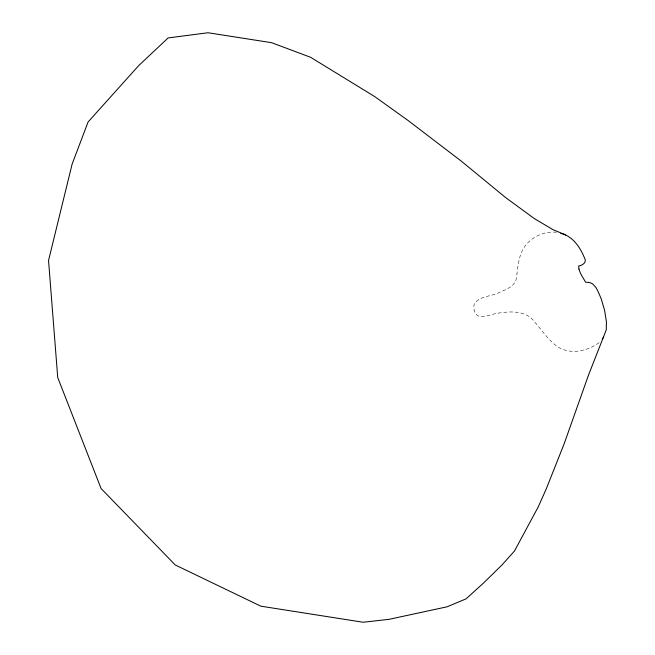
<?xml version="1.0" encoding="UTF-8"?>
<svg xmlns="http://www.w3.org/2000/svg" width="655" height="655" viewBox="0 0 655 655"><rect width="100%" height="100%" fill="white"/><g stroke="black" fill="none" stroke-linecap="round" stroke-linejoin="round"><path stroke-width="0.49" stroke-dasharray="3.27 2.46" d="M599.079 342.688C587.101 351.432 569.236 355.305 556.439 345.914C547.645 339.175 541.48 329.768 534.267 321.49C525.711 310.085 509.811 311.215 497.284 313.327C489.989 314.171 477.036 321.687 474.285 310.495A7.999 5.027 79.4 0 1 474.187 304.313C479.083 295.585 491.799 296.772 499.994 292.13C506.577 289.297 515.125 286.169 516.41 278.138C518.048 265.832 518.531 252.2 527.832 242.776C535.454 235.047 546.638 230.937 557.446 232.361"/><path stroke-width="0.98" d="M565.756 234.932L553.008 229.7L534.202 218.5L505.488 197.466L461.538 161.335L407.582 120.111L374.644 96.547L310.609 57.296L271.628 42.69L208.028 32.75L168.13 37.933L138.606 65.713L88.097 121.953L72.115 164.118L48.544 260.485L57.73 377.534L101.066 488.507L175.253 564.978L260.837 606.178L363.124 622.25L388.873 619.36L447.078 606.808L466.049 598.866L483.464 583.097L501.91 565.036L514.47 551.027L538.197 506.986L546.033 489.416L564.02 444.139L588.509 375.094L606.243 329.923L606.456 322.072L604.606 310.355L601.29 299.081L598.555 292.523L596.034 287.619L592.644 283.828L589.729 282.592L585.578 282.141L581.19 274.715A8.171 1.195 65 0 1 578.963 269.115M602.281 338.938L603.673 337.186M560.745 233.344C572.552 236.046 579.912 246.943 584.309 257.489C587.437 262.139 582.811 265.34 578.692 265.979L578.963 269.115"/></g></svg>
